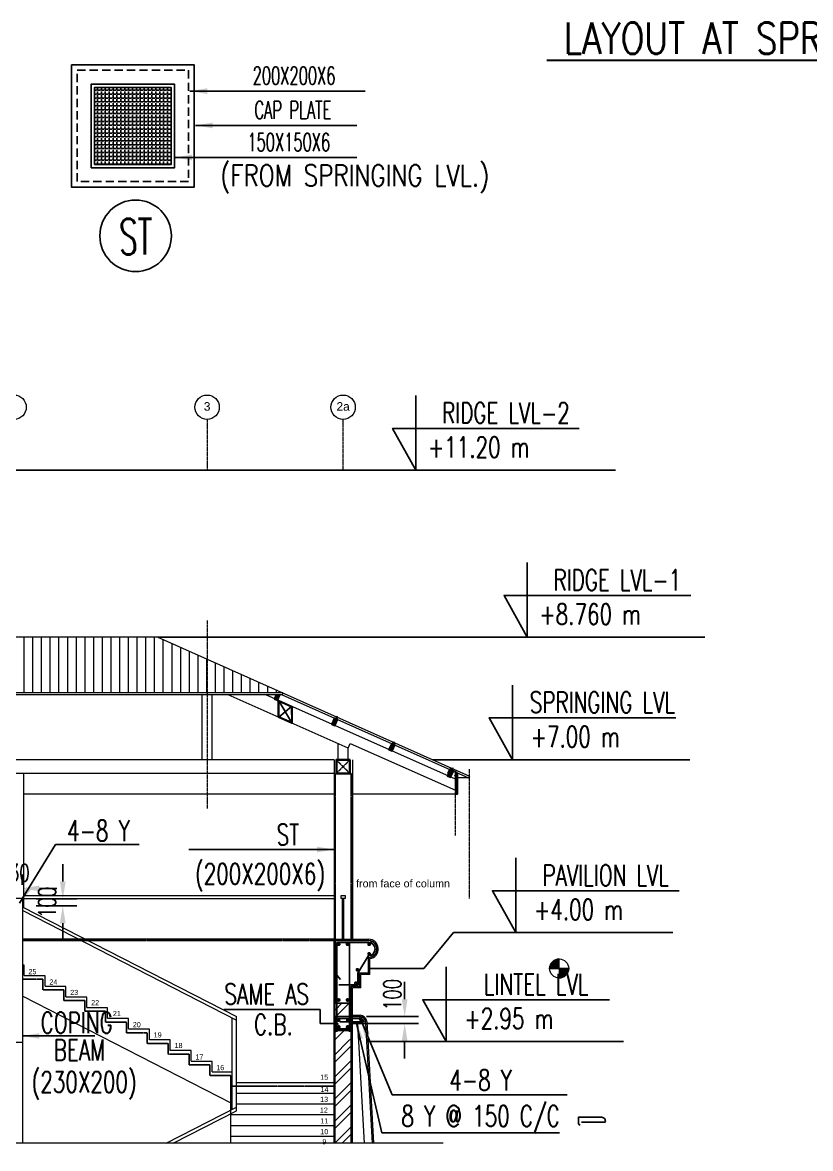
# Model space of a CAD drawing. Header units: millimetres. Extents: x 2659630 to 6742168, y -2425387 to -732288.
# Drawn here: x 3475887 to 3487215, y -1223273 to -1207093 of the extents above; entities that cross this region are included whole.
import ezdxf
from ezdxf.enums import TextEntityAlignment as Align

# ---------------------------------------------------------------- set-up
doc = ezdxf.new("R2010")
doc.units = ezdxf.units.MM
doc.header["$PDMODE"] = 35
doc.header["$PDSIZE"] = -25
doc.linetypes.add('Grid Line', pattern=[22.224999999999994, 12.7, -3.174999999999999, 3.174999999999999, -3.174999999999999])
doc.linetypes.add('Hidden', pattern=[7.143750000000001, 4.7625, -2.38125])
for name, color, linetype in [('A-COLUMN', 12, 'Continuous'), ('A-LINE-1 HIDDEN', 1, 'Continuous'), ('A-TEXT-0', 7, 'Continuous'), ('S-BEAM NO', 3, 'Continuous'), ('S-COLUMN CIRCLE', 9, 'Continuous'), ('S-COLUMN NO', 2, 'Continuous'), ('S-CONCRET LINE', 4, 'Continuous'), ('S-DIM-1', 5, 'Continuous'), ('S-LEVEL SECTION', 3, 'Continuous'), ('S-REINFORCEMENT', 6, 'Continuous'), ('S-STIFFNER PLATE', 3, 'Continuous'), ('S-STIRUPS', 3, 'Continuous'), ('S-TITIL', 6, 'Continuous'), ('TEXT SHEDULE BEAM', 4, 'Continuous')]:
    doc.layers.add(name, color=color, linetype=linetype)
for name, color, linetype, lineweight in [('A-DETL-THIN', 151, 'Continuous', 18), ('A-FLOR-HRAL', 11, 'Continuous', 18), ('A-FLOR-LEVL', 51, 'Continuous', 9), ('A-GRID-MODE', 80, 'Continuous', 0), ('A-hatch', 253, 'Continuous', 0), ('A-PLASTER', 50, 'Continuous', 0), ('A-RAILING', 11, 'Continuous', 18), ('A-ROOF', 6, 'Continuous', 0), ('A-ROOF-PATT', 132, 'Continuous', 0), ('A-STAIRS', 31, 'Continuous', 18), ('A-TEXT', 211, 'Continuous', 9), ('A-WALL', 113, 'Continuous', 9), ('A-WALL-PATT', 111, 'Continuous', 0), ('elevation 02', 2, 'Continuous', 9), ('S-GRID', 1, 'Continuous', 9), ('section-steel', 27, 'Continuous', 30), ('TEXT', 150, 'Continuous', 25)]:
    doc.layers.add(name, color=color, linetype=linetype, lineweight=lineweight)
doc.styles.add('Arial', font='arial.ttf', dxfattribs={"height": 123})
doc.styles.add('Arial_1', font='arial.ttf', dxfattribs={"height": 98.35329341317356})
doc.styles.add('Arial_4', font='arial.ttf', dxfattribs={"height": 73.76497005988024})
doc.styles.add('ROMANS', font='r.shx', dxfattribs={"width": 0.7})
doc.dimstyles.new('dim100', dxfattribs={"dimtxt": 250, "dimasz": 250, "dimexe": 200, "dimexo": 200, "dimgap": 100, "dimtad": 1, "dimdec": 0, "dimrnd": 1, "dimzin": 0, "dimdsep": 46, "dimtxsty": 'ROMANS', "dimcen": 0, "dimclrd": 5, "dimclre": 5, "dimclrt": 4, "dimadec": 0, "dimazin": 0, "dimtfac": 1, "dimtdec": 0, "dimtix": 1, "dimtofl": 0, "dimtmove": 2, "dimatfit": 3, "dimfxl": 1, "dimtolj": 1, "dimtzin": 0, "dimlwd": -1, "dimlwe": -1, "dimarcsym": 0})
pattern_1 = [(225, (3645861.643365862, -1059728.225343616), (159.0990257669731, -159.0990257669733), []), (225, (3645755.577348862, -1059728.225343616), (159.0990257669731, -159.0990257669733), [])]

# ---------------------------------------------------------------- blocks, each defined once
blk = doc.blocks.new('*D2215')
at = {"layer": 'Defpoints', "color": 0, "ltscale": 1200}
for p in [(3480631.201855901, -1221378.556751102), (3480631.201855901, -1221478.556209869), (3481380.729769262, -1221478.556209869)]:
    blk.add_point(p, dxfattribs=at)
at = {"layer": 'S-COLUMN NO', "color": 5, "ltscale": 1200}
for p, q in [((3481380.729769262, -1221128.556751102), (3481380.729769262, -1220878.556751102)), ((3480831.201855901, -1221378.556751102), (3481580.729769262, -1221378.556751102)), ((3480831.201855901, -1221478.556209869), (3481580.729769262, -1221478.556209869)), ((3481380.729769262, -1221728.556209869), (3481380.729769262, -1221978.556209869))]:
    blk.add_line(p, q, dxfattribs=at)
for points in [[(3481339.063102596, -1221128.556751102), (3481422.396435929, -1221128.556751102), (3481380.729769262, -1221378.556751102)], [(3481422.396435929, -1221728.556209869), (3481339.063102596, -1221728.556209869), (3481380.729769262, -1221478.556209869)]]:
    blk.add_solid(points, dxfattribs=at)
at = {"layer": 'S-COLUMN NO', "color": 4, "ltscale": 1200, "insert": (3481203.861723444, -1221060.601229363), "char_height": 250, "attachment_point": 5, "rotation": 90, "style": 'ROMANS'}
blk.add_mtext('\\A1;100', dxfattribs=at)
blk = doc.blocks.new('Grid - M_Grid Head - Circle-24584-GROUND FLOOR PLAN-01')
at = {"layer": 'A-GRID-MODE'}
blk.add_circle((0, 0), 3.500000000000003, dxfattribs=at)
blk = doc.blocks.new('Level - M_Level Head - Circle_100-1971033-BUILDING SECTION BB_')
at = {"layer": 'A-FLOR-LEVL', "lineweight": 9}
h = blk.add_hatch(color=256, dxfattribs=at)
edge = h.paths.add_edge_path(flags=0)
edge.add_line((79558.08501780154, 3137.499999977148), (79558.08501780154, 2999.999999977148))
edge.add_line((79558.08501780154, 2999.999999977148), (79420.58501780154, 2999.999999977148))
edge.add_arc((79558.08501780154, 2999.999999977148), 137.5, 90.0000000000004, 180.0000000000002, ccw=False)
h = blk.add_hatch(color=256, dxfattribs=at)
edge = h.paths.add_edge_path(flags=0)
edge.add_arc((79558.08501780154, 2999.999999977148), 137.4999999999854, 269.99999999999966, 360, ccw=False)
edge.add_line((79558.08501780154, 2862.499999977148), (79558.08501780154, 2999.999999977148))
edge.add_line((79558.08501780154, 2999.999999977148), (79695.58501780152, 2999.999999977148))
for p, q in [((79558.08501780154, 2999.999999977148), (79558.08501780154, 3137.499999977148)), ((79420.58501780154, 2999.999999977148), (79558.08501780154, 2999.999999977148)), ((79695.58501780152, 2999.999999977148), (79558.08501780154, 2999.999999977148)), ((79558.08501780154, 2999.999999977148), (79558.08501780154, 2862.499999977148))]:
    blk.add_line(p, q, dxfattribs=at)
blk.add_circle((79558.08501780154, 2999.999999977148), 137.4999999999854, dxfattribs=at)
for radius, start, end in [(137.5, 90, 179.9999999999998), (137.4999999999854, 269.9999999999993, 359.9999999999994)]:
    blk.add_arc((79558.08501780154, 2999.999999977148), radius, start, end, dxfattribs=at)
blk = doc.blocks.new('*D2216')
at = {"layer": 'Defpoints', "color": 0, "ltscale": 1200}
for p in [(3475881.201855901, -1219686.477683583), (3475881.201855901, -1219786.477683583), (3476466.018558954, -1219786.477683583)]:
    blk.add_point(p, dxfattribs=at)
at = {"layer": 'S-COLUMN NO', "color": 5, "ltscale": 1200}
for p, q in [((3476466.018558954, -1219436.477683583), (3476466.018558954, -1219186.477683583)), ((3476081.201855901, -1219686.477683583), (3476666.018558954, -1219686.477683583)), ((3476081.201855901, -1219786.477683583), (3476666.018558954, -1219786.477683583)), ((3476466.018558954, -1220036.477683583), (3476466.018558954, -1220286.477683583))]:
    blk.add_line(p, q, dxfattribs=at)
for points in [[(3476424.351892288, -1219436.477683583), (3476507.685225621, -1219436.477683583), (3476466.018558954, -1219686.477683583)], [(3476507.685225621, -1220036.477683583), (3476424.351892288, -1220036.477683583), (3476466.018558954, -1219786.477683583)]]:
    blk.add_solid(points, dxfattribs=at)
at = {"layer": 'S-COLUMN NO', "color": 4, "ltscale": 1200, "insert": (3476241.018558954, -1219736.477683583), "char_height": 250, "attachment_point": 5, "rotation": 90, "style": 'ROMANS'}
blk.add_mtext('\\A1;100', dxfattribs=at)
blk = doc.blocks.new('*D2217')
at = {"layer": 'Defpoints', "color": 0, "ltscale": 1200}
for p in [(3475881.201855901, -1219535.782833126), (3475651.201855901, -1219686.477683583), (3475881.201855901, -1219686.477683583)]:
    blk.add_point(p, dxfattribs=at)
at = {"layer": 'S-COLUMN NO', "color": 5, "ltscale": 1200}
for p, q in [((3475651.201855901, -1219486.477683583), (3475651.201855901, -1219335.782833126)), ((3475881.201855901, -1219486.477683583), (3475881.201855901, -1219335.782833126)), ((3475401.201855901, -1219535.782833126), (3475151.201855901, -1219535.782833126)), ((3476131.201855901, -1219535.782833126), (3476381.201855901, -1219535.782833126))]:
    blk.add_line(p, q, dxfattribs=at)
for points in [[(3475401.201855901, -1219577.449499792), (3475401.201855901, -1219494.116166459), (3475651.201855901, -1219535.782833126)], [(3476131.201855901, -1219494.116166459), (3476131.201855901, -1219577.449499792), (3475881.201855901, -1219535.782833126)]]:
    blk.add_solid(points, dxfattribs=at)
at = {"layer": 'S-COLUMN NO', "color": 4, "ltscale": 1200, "insert": (3475766.201855901, -1219310.782833126), "char_height": 250, "attachment_point": 5, "style": 'ROMANS'}
blk.add_mtext('\\A1;230', dxfattribs=at)

msp = doc.modelspace()

# ---------------------------------------------------------------- hatches: boundary and pattern name
at = {"layer": 'A-hatch', "lineweight": -3}
h = msp.add_hatch(color=256, dxfattribs=at)
h.dxf.hatch_style = 1
h.paths.add_polyline_path([(3479588.213384685, -1216753.102663993), (3479535.654130695, -1216753.102663993), (3479510.518933548, -1216809.557241102), (3479554.383063289, -1216829.086809919)])
h.paths.add_polyline_path([(3479583.83483957, -1216753.102663993), (3479540.032675809, -1216753.102663993), (3479515.800061951, -1216807.530005844), (3479552.355828031, -1216823.805681517)])
h = msp.add_hatch(color=256, dxfattribs=at)
h.dxf.hatch_style = 1
h.paths.add_polyline_path([(3479566.539277572, -1216834.49910522), (3479760.280242477, -1216920.758140315), (3479760.280242477, -1217161.578121586), (3479566.539277572, -1217075.319086491)])
h.paths.add_polyline_path([(3479570.677673736, -1217072.78307406), (3479756.590321493, -1217155.556717804), (3479756.141846313, -1216923.294152746), (3479570.229198555, -1216840.520509002)], flags=16)
h = msp.add_hatch(color=256, dxfattribs=at)
h.dxf.hatch_style = 1
h.paths.add_polyline_path([(3480371.756563164, -1217087.919855935), (3480415.620692904, -1217107.449424752), (3480376.573975169, -1217195.149788685), (3480332.709845427, -1217175.620219868)])
h.paths.add_polyline_path([(3480337.990973831, -1217173.59298461), (3480374.546739911, -1217189.868660283), (3480410.339564501, -1217109.47666001), (3480373.783798422, -1217093.200984338)], flags=16)
h = msp.add_hatch(color=256, dxfattribs=at)
h.dxf.hatch_style = 1
h.paths.add_polyline_path([(3481193.947475047, -1217453.982834692), (3481237.811604788, -1217473.512403508), (3481198.764887052, -1217561.212767442), (3481154.900757311, -1217541.683198625)])
h.paths.add_polyline_path([(3481160.181885714, -1217539.655963367), (3481196.737651794, -1217555.931639039), (3481232.530476385, -1217475.539638767), (3481195.974710305, -1217459.263963095)], flags=16)
h = msp.add_hatch(color=256, dxfattribs=at)
h.dxf.hatch_style = 1
h.paths.add_polyline_path([(3480590.200692769, -1217692.396904604), (3480402.200685613, -1217692.396872865), (3480402.201546836, -1217880.396216104), (3480590.201553992, -1217880.396247843)], flags=16)
h.paths.add_polyline_path([(3480596.200692769, -1217686.396904604), (3480396.200685613, -1217686.396872865), (3480396.201546836, -1217886.396216104), (3480596.201553992, -1217886.396247843)])
h = msp.add_hatch(color=256, dxfattribs=at)
h.dxf.hatch_style = 1
h.paths.add_polyline_path([(3482036.961891687, -1217829.317035121), (3482080.826021427, -1217848.846603938), (3482041.779303692, -1217936.546967872), (3481997.915173951, -1217917.017399054)])
h.paths.add_polyline_path([(3482003.196302354, -1217914.990163796), (3482039.752068434, -1217931.265839468), (3482075.544893024, -1217850.873839196), (3482038.989126945, -1217834.598163524)], flags=16)
at = {"layer": 'A-ROOF-PATT', "lineweight": 18}
h = msp.add_hatch(dxfattribs=at)
h.set_pattern_fill('ANSI31', color=256, scale=1000, angle=45, style=0)
h.set_pattern_definition([(90, (3284661.434074261, -1242968.687797422), (-125, 0), [])])
h.paths.add_polyline_path([(3477831.202184078, -1215926.14235398), (3473032.362475968, -1215926.14235398), (3474832.372491377, -1216727.558446683), (3479631.212199487, -1216727.558446683)])
at = {"layer": 'A-WALL', "lineweight": -3}
h = msp.add_hatch(dxfattribs=at)
h.set_pattern_fill('ANSI31', color=252, scale=99.99999999999999, angle=338.7456179637873)
h.set_pattern_definition([(23.7456179637873, (2355326.63847038, 457276.077883615), (-5.033458559755212, 11.44177848619815), [])])
h.paths.add_polyline_path([(3482139.538990764, -1217876.922539348), (3482115.851638939, -1217876.922539348), (3482115.851638939, -1218179.489969573), (3482140.850944783, -1218179.489969573), (3482140.478017665, -1218091.265859875), (3482136.649560262, -1218090.808086549), (3482136.649560262, -1218079.782102947), (3482140.427339043, -1218079.291094971), (3482139.945882587, -1217965.528573517), (3482136.649560262, -1217965.10014172), (3482136.649560262, -1217954.074158118), (3482139.895763437, -1217953.686005641)])
at = {"layer": 'A-WALL-PATT'}
h = msp.add_hatch(dxfattribs=at)
h.set_pattern_fill('ANSI32', color=256, scale=600, angle=180, style=0)
h.set_pattern_definition(pattern_1)
h.paths.add_polyline_path([(3480381.201855901, -1221378.556751102), (3480381.201855901, -1221186.477683583), (3480611.201855901, -1221186.477683583), (3480611.201855901, -1221378.556751102), (3480611.200314126, -1221378.556110787), (3480611.200064989, -1221378.556751102)])
h = msp.add_hatch(dxfattribs=at)
h.set_pattern_fill('ANSI32', color=256, scale=600, angle=180, style=0)
h.set_pattern_definition(pattern_1)
h.paths.add_polyline_path([(3480381.201855901, -1221736.371461821), (3480381.201855901, -1221578.556721655), (3480611.201855901, -1221578.556721655), (3480611.201855901, -1221736.371565895)])
h = msp.add_hatch(dxfattribs=at)
h.set_pattern_fill('ANSI32', color=256, scale=600, angle=180, style=0)
h.set_pattern_definition(pattern_1)
h.paths.add_polyline_path([(3480611.201855901, -1223196.933192866), (3480611.201855901, -1221736.371565895), (3480381.201855901, -1221736.371461821), (3480381.201855901, -1223196.933192866)])
at = {"layer": 'S-STIRUPS', "ltscale": 1200}
h = msp.add_hatch(dxfattribs=at)
h.set_pattern_fill('ANGLE', color=256, scale=8, style=0)
h.set_pattern_definition([(0, (-24337974.70000935, 8418268.453584496), (0, 55.88), [40.64, -15.24]), (90, (-24337974.70000935, 8418268.453584496), (-55.88, 0), [40.64, -15.24])])
h.paths.add_polyline_path([(3476921.737926698, -1209131.331457584), (3478025.737926698, -1209131.331457584), (3478025.737926698, -1208027.331457584), (3476921.737926698, -1208027.331457584)])

# ---------------------------------------------------------------- linework, layer by layer
at = {"layer": 'A-COLUMN', "color": 1}
for p, q in [((3479570.229198555, -1216840.520509002), (3479756.590321493, -1217155.556717804)), ((3479570.677673736, -1217072.78307406), (3479756.141846313, -1216923.294152746))]:
    msp.add_line(p, q, dxfattribs=at)
for points in [[(3479577.21564529, -1216753.102663993), (3479515.800061951, -1216807.530005844)], [(3479551.797810422, -1216753.102663993), (3479552.355828031, -1216823.805681517)], [(3480410.339564501, -1217109.47666001), (3480337.990973831, -1217173.59298461)], [(3480373.783798422, -1217093.200984338), (3480374.546739911, -1217189.868660283)], [(3481232.530476385, -1217475.539638767), (3481160.181885714, -1217539.655963367)], [(3481195.974710305, -1217459.263963095), (3481196.737651794, -1217555.931639039)], [(3482038.989126945, -1217834.598163524), (3482039.752068434, -1217931.265839468)], [(3482075.544893024, -1217850.873839196), (3482003.196302354, -1217914.990163796)]]:
    msp.add_lwpolyline(points, dxfattribs=at)
at = {"layer": 'A-DETL-THIN'}
msp.add_line((3475893.201855902, -1223196.933192866), (3475893.201855901, -1221748.36973798), dxfattribs=at)
at = {"layer": 'A-FLOR-HRAL'}
for p, q in [((3475901.201732485, -1219636.47766386), (3480369.201857027, -1219636.47766386)), ((3475901.201735086, -1219681.47766386), (3480369.201856947, -1219681.47766386)), ((3480488.201855901, -1220286.48176783), (3480488.201855901, -1219681.477663859)), ((3480504.201855901, -1220286.48176783), (3480504.201855901, -1219681.477663859))]:
    msp.add_line(p, q, dxfattribs=at)
msp.add_lwpolyline([(3480466.201855901, -1219636.477663859), (3480526.201855901, -1219636.477663859), (3480526.201855901, -1219681.477663859), (3480466.201855901, -1219681.477663859)], close=True, dxfattribs=at)
at = {"layer": 'A-LINE-1 HIDDEN', "linetype": 'Hidden', "ltscale": 0.5}
for p, q in [((3480402.200685613, -1217692.396872865), (3480590.201553992, -1217880.396247843)), ((3480402.201546836, -1217880.396216104), (3480590.200692769, -1217692.396904604))]:
    msp.add_line(p, q, dxfattribs=at)
at = {"layer": 'A-LINE-1 HIDDEN', "linetype": 'Hidden'}
for p, q in [((3480381.201717149, -1217886.396216104), (3480381.201855901, -1220286.479518246)), ((3480611.20171715, -1217886.396216104), (3480381.201717149, -1217886.396216104)), ((3480611.201717149, -1217886.396216104), (3480611.201855901, -1220286.481288994)), ((3475893.201855901, -1220286.480379675), (3480381.201734893, -1220286.48012022)), ((3478881.201855901, -1222378.751137479), (3480369.201855901, -1222378.751137479))]:
    msp.add_line(p, q, dxfattribs=at)
for points in [[(3476181.201855901, -1220994.16836287), (3476181.201855901, -1220840.325832358), (3475881.201855901, -1220840.325832358)], [(3476481.201855901, -1221148.010893382), (3476481.201855901, -1220994.16836287), (3476181.201855901, -1220994.16836287)], [(3476781.201855901, -1221301.853423894), (3476781.201855901, -1221148.010893382), (3476481.201855901, -1221148.010893382)], [(3477081.201855901, -1221455.695954406), (3477081.201855901, -1221301.853423894), (3476781.201855901, -1221301.853423894)], [(3477381.201855901, -1221609.538484918), (3477381.201855901, -1221455.695954406), (3477081.201855901, -1221455.695954406)], [(3477681.201855901, -1221763.38101543), (3477681.201855901, -1221609.538484918), (3477381.201855901, -1221609.538484918)], [(3477981.201855901, -1221917.223545942), (3477981.201855901, -1221763.38101543), (3477681.201855901, -1221763.38101543)], [(3478281.201855901, -1222071.066076454), (3478281.201855901, -1221917.223545942), (3477981.201855901, -1221917.223545942)], [(3478581.201855901, -1222224.908606966), (3478581.201855901, -1222071.066076454), (3478281.201855901, -1222071.066076454)], [(3478881.201855901, -1222378.751137479), (3478881.201855901, -1222224.908606966), (3478581.201855901, -1222224.908606966)]]:
    msp.add_lwpolyline(points, dxfattribs=at)
at = {"layer": 'A-PLASTER'}
for p, q in [((3475639.201855901, -1219674.477683583), (3475893.201855901, -1219674.477683583)), ((3475893.201855901, -1221748.36973798), (3475893.201855901, -1219674.477683583)), ((3480369.201855901, -1223196.933192866), (3480369.201855901, -1220266.470322754)), ((3480369.201855915, -1220266.470322754), (3480488.201855901, -1220266.470274119)), ((3480504.201855901, -1220266.470267581), (3480864.480849118, -1220266.470231083)), ((3480881.204293511, -1220771.440306667), (3480881.203833187, -1220545.013332002)), ((3480881.204293511, -1220771.440306667), (3480751.202057309, -1220771.440710917)), ((3480751.202792402, -1220966.414946119), (3480751.202057309, -1220771.440710917)), ((3480751.202792402, -1220966.414946119), (3480631.201855901, -1220966.415317754)), ((3480631.201855901, -1223196.933192866), (3480631.201855901, -1220966.415317754)), ((3475893.201855901, -1221084.729477204), (3478881.201855901, -1222617.001081104)), ((3480631.201954974, -1221358.584054904), (3480740.462745973, -1221358.584596146)), ((3480835.316983013, -1221448.332507137), (3480932.13670518, -1223196.933192866)), ((3475893.201855901, -1221748.36973798), (3475639.201855901, -1221748.369770499))]:
    msp.add_line(p, q, dxfattribs=at)
for centre, radius, start, end in [((3480861.20369224, -1220406.440534951), 140.0086630247917, 278.2127572789006, 90), ((3480740.462275375, -1221453.584596144), 95, 3.169221442059404, 89.99971617362348)]:
    msp.add_arc(centre, radius, start, end, dxfattribs=at)
at = {"layer": 'A-RAILING'}
for p, q in [((3475893.201855901, -1219804.174015271), (3478961.201855901, -1221377.470293974)), ((3475893.201855901, -1219854.745937267), (3478961.201855901, -1221428.042215971)), ((3478961.201855901, -1222730.583163511), (3478961.201855901, -1221377.470293974)), ((3478901.201855901, -1222710.779685906), (3478901.2018559, -1221397.273709868)), ((3477953.177299127, -1223196.933192866), (3478961.201855901, -1222680.011273622)), ((3478051.79510772, -1223196.933192866), (3478961.201855901, -1222730.583163511))]:
    msp.add_line(p, q, dxfattribs=at)
at = {"layer": 'A-ROOF', "linetype": 'Continuous'}
for p, q in [((3477831.202184078, -1215926.14235398), (3473032.362475968, -1215926.14235398)), ((3477831.202184078, -1215926.14235398), (3482311.202557977, -1217920.767030633)), ((3479631.212199487, -1216727.558446683), (3474832.372491376, -1216727.558446683)), ((3479619.839181197, -1216753.102663993), (3474889.745742815, -1216753.102663993)), ((3479631.212199487, -1216727.558446683), (3479619.823573481, -1216753.137719497)), ((3479619.823573481, -1216753.137719497), (3482299.81393197, -1217946.346303447)), ((3482299.81393197, -1217946.346303447), (3482140.051497954, -1217946.346303447)), ((3482311.202557977, -1217920.767030633), (3482299.81393197, -1217946.346303447)), ((3480369.201859599, -1218179.489829627), (3475901.202304611, -1218179.489829627)), ((3482140.851392146, -1218179.489829627), (3480631.201734094, -1218179.489829627))]:
    msp.add_line(p, q, dxfattribs=at)
at = {"layer": 'A-STAIRS'}
for p, q in [((3478961.201855901, -1222324.908606966), (3480369.201855901, -1222324.908606966)), ((3478881.201855901, -1223196.933192866), (3478881.201855901, -1222378.751137479)), ((3478881.201855901, -1222478.751480523), (3478901.201855901, -1222478.751480523)), ((3478961.201855901, -1222478.751480523), (3480369.201855901, -1222478.751480523)), ((3478881.201855901, -1222632.594354079), (3478901.201855901, -1222632.594354079)), ((3478961.201855901, -1222632.594354079), (3480369.201855901, -1222632.594354079)), ((3478881.201855901, -1222786.437227636), (3480369.201855901, -1222786.437227636)), ((3478881.201855901, -1222940.280101192), (3480369.201855901, -1222940.280101192)), ((3478881.201855901, -1223094.122974748), (3480369.201855901, -1223094.122974748))]:
    msp.add_line(p, q, dxfattribs=at)
for points in [[(3475911.201855901, -1220786.483301846), (3475911.201855901, -1220636.483301846), (3475893.201855901, -1220636.483301846)], [(3476211.201855901, -1220940.325832358), (3476211.201855901, -1220790.325832358), (3475911.201855901, -1220790.325832358)], [(3476511.201855901, -1221094.16836287), (3476511.201855901, -1220944.16836287), (3476211.201855901, -1220944.16836287)], [(3476811.201855901, -1221248.010893382), (3476811.201855901, -1221098.010893382), (3476511.201855901, -1221098.010893382)], [(3477111.201855901, -1221401.853423894), (3477111.201855901, -1221251.853423894), (3476811.201855901, -1221251.853423894)], [(3477411.201855901, -1221555.695954406), (3477411.201855901, -1221405.695954406), (3477111.201855901, -1221405.695954406)], [(3477711.201855901, -1221709.538484918), (3477711.201855901, -1221559.538484918), (3477411.201855901, -1221559.538484918)], [(3478011.201855901, -1221863.38101543), (3478011.201855901, -1221713.38101543), (3477711.201855901, -1221713.38101543)], [(3478311.201855901, -1222017.223545942), (3478311.201855901, -1221867.223545942), (3478011.201855901, -1221867.223545942)], [(3478611.201855901, -1222171.066076454), (3478611.201855901, -1222021.066076454), (3478311.201855901, -1222021.066076454)], [(3478901.201855901, -1222174.908606966), (3478611.201855901, -1222174.908606966)], [(3481932.860441136, -1223196.933192866), (3469738.553222544, -1223196.933192866), (3469684.163746841, -1223272.834601835), (3469675.758131322, -1223114.307291482), (3469616.55001494, -1223196.933192866), (3467962.53346502, -1223196.933192866), (3467908.143989317, -1223272.834601835), (3467899.738373799, -1223114.307291482), (3467840.530257417, -1223196.933192866), (3466186.513707497, -1223196.933192866), (3466132.124231793, -1223272.834601835), (3466123.742182015, -1223114.751734068), (3466064.510499893, -1223196.933192866), (3448437.461826887, -1223196.933192866)]]:
    msp.add_lwpolyline(points, dxfattribs=at)
at = {"layer": 'A-WALL'}
for p, q in [((3480369.201658542, -1217686.392841043), (3451631.20322788, -1217686.397162173)), ((3480369.201860469, -1217686.392786301), (3480369.201855915, -1220266.470322754)), ((3480631.201705588, -1217686.39230144), (3480631.201854744, -1220266.470254715)), ((3480369.201860116, -1217886.388031495), (3467934.659815168, -1217886.389900772)), ((3475901.202287667, -1217886.388703166), (3475901.202398773, -1219808.276761141)), ((3480369.201855915, -1220266.465921963), (3475893.201855901, -1220266.468976007)), ((3480381.201855901, -1223196.933192866), (3480381.201855901, -1221186.477683583)), ((3480611.201855901, -1223196.933192866), (3480611.201855901, -1221186.477683583)), ((3480701.785241073, -1221478.584404552), (3480796.929920832, -1223196.933192866)), ((3480816.959880518, -1221478.557130052), (3480912.106070462, -1223196.933192866))]:
    msp.add_line(p, q, dxfattribs=at)
at = {"layer": 'A-WALL', "color": 252, "lineweight": -3}
for p, q in [((3482139.945882587, -1217921.39062908), (3482139.898434077, -1217909.547741872, 0.001305576200409289)), ((3482140.478017665, -1218047.127915438), (3482140.427339043, -1218035.153150534, 0.001305576200409289))]:
    msp.add_line(p, q, dxfattribs=at)
at = {"layer": 'A-WALL', "lineweight": -3}
msp.add_lwpolyline([(3482006.669882808, -1217882.870411876), (3482002.10215552, -1217880.836728661), (3482029.046145451, -1217820.319536439), (3482116.37477979, -1217859.200749496), (3482116.37477979, -1218088.85947875), (3482111.201784585, -1218088.85947875), (3482111.201784585, -1217862.370765034), (3482031.580189524, -1217826.920946943), (3482006.669882809, -1217882.870411877)], close=True, dxfattribs=at)
at = {"layer": 'A-WALL', "color": 5, "lineweight": -3}
for points in [[(3482139.895763437, -1217953.686005641), (3482139.538990764, -1217876.869955402), (3482115.851638939, -1217876.975123294), (3482115.851638939, -1218179.489969573), (3482140.851392541, -1218179.489969573), (3482140.478017666, -1218047.127915438)], [(3482140.427339043, -1218035.153150534), (3482139.945882587, -1217921.39062908)]]:
    msp.add_lwpolyline(points, dxfattribs=at)
at = {"layer": 'A-WALL', "color": 5, "lineweight": -3, "elevation": 0.001305576200409289}
for points in [[(3482139.898434077, -1217909.547741872), (3482136.649560262, -1217909.936213681), (3482136.649560262, -1217920.962197283), (3482139.898434077, -1217921.384462071)], [(3482140.478017666, -1218047.127915438), (3482136.649560262, -1218046.670142112), (3482136.649560262, -1218035.64415851), (3482140.427339043, -1218035.153150534)]]:
    msp.add_lwpolyline(points, dxfattribs=at)
at = {"layer": 'elevation 02', "color": 2}
for p, q in [((3478471.201855902, -1217686.395527716), (3478471.201855902, -1216753.102663993)), ((3478611.201855902, -1217686.395548767), (3478611.201855902, -1216753.102663993)), ((3480566.201076271, -1217520.397194879), (3478842.829343485, -1216753.102663993)), ((3482111.201779346, -1217967.455845439), (3479383.719877311, -1216753.102663993)), ((3480426.201076271, -1217686.39230144), (3480426.201076271, -1217458.065178936)), ((3480566.201076271, -1217520.397194879), (3480596.706324501, -1217451.881285556)), ((3480596.706324501, -1217451.881285556), (3482111.201784585, -1218126.178108155)), ((3480566.201076271, -1217686.39230144), (3480566.201076271, -1217520.397194879)), ((3482111.201784585, -1218126.178108155), (3482111.201779346, -1217967.455845439))]:
    msp.add_line(p, q, dxfattribs=at)
at = {"layer": 'S-COLUMN CIRCLE'}
msp.add_circle((3477513.01089118, -1210158.194076105), 514.2857142857143, dxfattribs=at)
at = {"layer": 'S-COLUMN NO', "ltscale": 1200}
msp.add_circle((3480745.576065872, -1221410.518158576), 16.36398539552465, dxfattribs=at)
at = {"layer": 'S-CONCRET LINE'}
msp.add_lwpolyline([(3480861.203795446, -1220526.449197976), (3480861.204252851, -1220751.440368858), (3480731.201981905, -1220751.440773109), (3480731.202716998, -1220946.415008058), (3480611.201855901, -1220946.415379693), (3480611.201855901, -1221186.477683583), (3480381.201855901, -1221186.477683583), (3480381.201855901, -1220286.48176783), (3480864.663951167, -1220286.48176783, -0.9856770825214087), (3480861.20369224, -1220526.449197976)], format="xyb", dxfattribs=at)
msp.add_lwpolyline([(3480381.200064989, -1221378.556751102), (3480611.200064989, -1221378.556751102), (3480611.200064989, -1221578.556721655), (3480381.200064989, -1221578.556721655)], close=True, dxfattribs=at)
msp.add_lwpolyline([(3480611.200314126, -1221378.556110787), (3480611.200314126, -1221478.556110789), (3480816.959880518, -1221478.557130052), (3480815.346029103, -1221449.410365043, 0.3981024702735257), (3480740.461105125, -1221378.556751102), (3480611.200314126, -1221378.556751102)], format="xyb", close=True, dxfattribs=at)
at = {"layer": 'S-DIM-1'}
for p, q in [((3480168.243069696, -1221275.480492128), (3478782.387079054, -1221275.480492128)), ((3480168.243069696, -1221478.556736378), (3480168.243069696, -1221275.480492128)), ((3480381.201855901, -1221478.556736378), (3480168.243069696, -1221478.556736378))]:
    msp.add_line(p, q, dxfattribs=at)
at = {"layer": 'S-GRID', "linetype": 'Grid Line'}
for p, q in [((3478541.201855902, -1212795.897696167), (3478541.201855902, -1213525.908889237)), ((3480496.201855902, -1213525.908649182), (3480496.201855902, -1212795.897696167)), ((3478541.201855902, -1215685.651708082), (3478541.201855902, -1218387.073256437)), ((3479561.93375769, -1216753.102663993), (3479532.450998432, -1216819.322025481)), ((3480409.667307912, -1217061.79593774), (3480354.641910311, -1217185.385004247)), ((3481231.858219782, -1217427.858916528), (3481176.832822181, -1217551.447983035)), ((3482074.872636423, -1217803.193116956), (3482019.847238821, -1217926.782183463)), ((3482311.20249975, -1219679.469016936), (3482311.202558888, -1217819.700729885)), ((3482111.20249975, -1218777.527554074), (3482111.202558888, -1217982.469017633))]:
    msp.add_line(p, q, dxfattribs=at)
at = {"layer": 'S-LEVEL SECTION'}
for p, q in [((3484411.661959528, -1213525.910212492), (3467764.659816499, -1213525.910212491)), ((3485695.50937367, -1215926.142381422), (3477831.202184078, -1215926.14235398)), ((3485480.532332443, -1217686.392831889), (3481784.789140308, -1217686.392831889)), ((3481655.741205574, -1220686.392667851), (3482083.301707945, -1220170.783874945)), ((3482083.301707945, -1220170.783874945), (3485235.654564413, -1220170.783874945)), ((3480881.204120609, -1220686.392667851), (3481655.741205574, -1220686.392667851)), ((3484526.978160177, -1221736.371674524), (3480831.234968042, -1221736.371674524))]:
    msp.add_line(p, q, dxfattribs=at)
for points in [[(3481541.533394998, -1212453.395885814), (3481541.533394998, -1213526.142458141), (3481207.448333624, -1212925.854881098), (3483890.978394998, -1212925.854881098)], [(3481541.533394998, -1212453.395885814), (3481541.533394998, -1213526.142458141), (3481207.448333624, -1212925.854881098), (3483890.978394998, -1212925.854881098)], [(3481541.533394998, -1212453.395885814), (3481541.533394998, -1213526.142458141), (3481207.448333624, -1212925.854881098), (3483890.978394998, -1212925.854881098)], [(3483143.618272687, -1214853.628054745), (3483143.618272687, -1215926.374627071), (3482809.533211313, -1215326.087050028), (3485493.063272688, -1215326.087050028)], [(3483143.618272687, -1214853.628054745), (3483143.618272687, -1215926.374627071), (3482809.533211313, -1215326.087050028), (3485493.063272688, -1215326.087050028)], [(3483143.618272687, -1214853.628054745), (3483143.618272687, -1215926.374627071), (3482809.533211313, -1215326.087050028), (3485493.063272688, -1215326.087050028)], [(3482928.64123146, -1216613.878505211), (3482928.64123146, -1217686.625077537), (3482594.556170086, -1217086.337500494), (3485278.086231461, -1217086.337500494)], [(3482928.64123146, -1216613.878505211), (3482928.64123146, -1217686.625077537), (3482594.556170086, -1217086.337500494), (3485278.086231461, -1217086.337500494)], [(3482928.64123146, -1216613.878505211), (3482928.64123146, -1217686.625077537), (3482594.556170086, -1217086.337500494), (3485278.086231461, -1217086.337500494)], [(3482976.497337764, -1219098.037302618), (3482976.497337764, -1220170.783874945), (3482642.41227639, -1219570.496297902), (3485325.942337764, -1219570.496297902)], [(3482976.497337764, -1219098.037302618), (3482976.497337764, -1220170.783874945), (3482642.41227639, -1219570.496297902), (3485325.942337764, -1219570.496297902)], [(3482976.497337764, -1219098.037302618), (3482976.497337764, -1220170.783874945), (3482642.41227639, -1219570.496297902), (3485325.942337764, -1219570.496297902)], [(3481975.087059195, -1220663.857347846), (3481975.087059195, -1221736.603920173), (3481641.001997821, -1221136.316343129), (3484324.532059195, -1221136.316343129)], [(3481975.087059195, -1220663.857347846), (3481975.087059195, -1221736.603920173), (3481641.001997821, -1221136.316343129), (3484324.532059195, -1221136.316343129)], [(3481975.087059195, -1220663.857347846), (3481975.087059195, -1221736.603920173), (3481641.001997821, -1221136.316343129), (3484324.532059195, -1221136.316343129)]]:
    msp.add_lwpolyline(points, dxfattribs=at)
at = {"layer": 'S-REINFORCEMENT'}
for p, q in [((3480406.201855969, -1221596.397628187), (3480406.201855969, -1220311.48176783)), ((3480406.201855969, -1220311.48176783), (3480586.203518714, -1220311.48176783)), ((3480586.200153816, -1221596.397628187), (3480586.203518714, -1220311.48176783)), ((3480586.203518714, -1220311.48176783), (3480864.282328894, -1220311.48176783)), ((3480706.201981975, -1220751.440867364), (3480861.203639317, -1220501.449197976)), ((3480406.201855969, -1220781.442916309), (3480459.554987976, -1220843.799568303)), ((3480706.201981975, -1220751.440867364), (3480706.202622812, -1220921.415039414)), ((3480706.202622812, -1220921.415039414), (3480434.883684602, -1220921.415379694)), ((3480406.200064989, -1221478.556736378), (3480430.976816903, -1221492.261701526)), ((3480450.943493323, -1221453.55623463), (3480790.53733413, -1221453.556999163)), ((3480740.460733599, -1221403.556751102), (3480586.200064989, -1221403.556751102)), ((3480790.53733413, -1221453.556999163), (3480790.384263935, -1221450.792493729)), ((3484213.40625458, -1222824.152561725), (3484059.14558597, -1222824.152561725)), ((3483879.14558597, -1222923.202330608), (3483903.922337884, -1222936.907295756)), ((3483923.889014304, -1222895.050668092), (3484263.482855111, -1222895.051432625))]:
    msp.add_line(p, q, dxfattribs=at)
for points, const_width in [([(3480446.510199029, -1220338.529114961, -1), (3480418.970199029, -1220338.529114961, -1)], 26.46), ([(3480446.510199029, -1220338.529114961, -1), (3480418.970199029, -1220338.529114961, -1)], 26.46), ([(3480446.510199029, -1220338.529114961, -1), (3480418.970199029, -1220338.529114961, -1)], 26.46), ([(3480572.980116042, -1220338.529114961, -1), (3480545.440116043, -1220338.529114961, -1)], 26.46), ([(3480572.980116042, -1220338.529114961, -1), (3480545.440116043, -1220338.529114961, -1)], 26.46), ([(3480572.980116042, -1220338.529114961, -1), (3480545.440116043, -1220338.529114961, -1)], 26.46), ([(3480883.486219586, -1220338.529114961, -1), (3480855.946219587, -1220338.529114961, -1)], 26.46), ([(3480883.486219586, -1220338.529114961, -1), (3480855.946219587, -1220338.529114961, -1)], 26.46), ([(3480883.486219586, -1220338.529114961, -1), (3480855.946219587, -1220338.529114961, -1)], 26.46), ([(3480883.486219586, -1220476.20403023, -1), (3480855.946219587, -1220476.20403023, -1)], 26.46), ([(3480883.486219586, -1220476.20403023, -1), (3480855.946219587, -1220476.20403023, -1)], 26.46), ([(3480883.486219586, -1220476.20403023, -1), (3480855.946219587, -1220476.20403023, -1)], 26.46), ([(3480714.836433479, -1220704.425255956, -1), (3480687.29643348, -1220704.425255956, -1)], 26.46), ([(3480714.836433479, -1220704.425255956, -1), (3480687.29643348, -1220704.425255956, -1)], 26.46), ([(3480714.836433479, -1220704.425255956, -1), (3480687.29643348, -1220704.425255956, -1)], 26.46), ([(3480692.26009739, -1220897.717255926, -1), (3480664.720097391, -1220897.717255926, -1)], 26.46), ([(3480692.26009739, -1220897.717255926, -1), (3480664.720097391, -1220897.717255926, -1)], 26.46), ([(3480692.26009739, -1220897.717255926, -1), (3480664.720097391, -1220897.717255926, -1)], 26.46), ([(3480446.510199029, -1221139.206454664, -1), (3480418.970199029, -1221139.206454664, -1)], 26.46), ([(3480446.510199029, -1221139.206454664, -1), (3480418.970199029, -1221139.206454664, -1)], 26.46), ([(3480446.510199029, -1221139.206454664, -1), (3480418.970199029, -1221139.206454664, -1)], 26.46), ([(3480572.980116042, -1221139.206454664, -1), (3480545.440116043, -1221139.206454664, -1)], 26.46), ([(3480572.980116042, -1221139.206454664, -1), (3480545.440116043, -1221139.206454664, -1)], 26.46), ([(3480572.980116042, -1221139.206454664, -1), (3480545.440116043, -1221139.206454664, -1)], 26.46), ([(3480445.223945739, -1221427.999905908, -1), (3480417.68394574, -1221427.999905908, -1)], 26.46), ([(3480445.223945739, -1221427.999905908, -1), (3480417.68394574, -1221427.999905908, -1)], 26.46), ([(3480445.223945739, -1221427.999905908, -1), (3480417.68394574, -1221427.999905908, -1)], 26.46), ([(3480447.218255948, -1221526.996305405, -1), (3480419.678255949, -1221526.996305405, -1)], 26.46), ([(3480447.218255948, -1221526.996305405, -1), (3480419.678255949, -1221526.996305405, -1)], 26.46), ([(3480447.218255948, -1221526.996305405, -1), (3480419.678255949, -1221526.996305405, -1)], 26.46), ([(3480574.013637076, -1221526.090624111, -1), (3480546.473637077, -1221526.090624111, -1)], 26.46), ([(3480574.013637076, -1221526.090624111, -1), (3480546.473637077, -1221526.090624111, -1)], 26.46), ([(3480574.013637076, -1221526.090624111, -1), (3480546.473637077, -1221526.090624111, -1)], 26.46), ([(3480576.547733335, -1221427.999905908, -1), (3480549.007733336, -1221427.999905908, -1)], 26.46), ([(3480576.547733335, -1221427.999905908, -1), (3480549.007733336, -1221427.999905908, -1)], 26.46), ([(3480576.547733335, -1221427.999905908, -1), (3480549.007733336, -1221427.999905908, -1)], 26.46), ([(3480652.478457973, -1221410.518158576, -1), (3480645.593457974, -1221410.518158576, -1)], 6.615), ([(3480652.478457973, -1221410.518158576, -1), (3480645.593457974, -1221410.518158576, -1)], 6.615), ([(3480652.478457973, -1221410.518158576, -1), (3480645.593457974, -1221410.518158576, -1)], 6.615), ([(3480652.478457973, -1221447.936805048, -1), (3480645.593457974, -1221447.936805048, -1)], 6.615), ([(3480652.478457973, -1221447.936805048, -1), (3480645.593457974, -1221447.936805048, -1)], 6.615), ([(3480652.478457973, -1221447.936805048, -1), (3480645.593457974, -1221447.936805048, -1)], 6.615), ([(3480749.018565872, -1221410.518158576, -1), (3480742.133565872, -1221410.518158576, -1)], 6.615), ([(3480749.018565872, -1221410.518158576, -1), (3480742.133565872, -1221410.518158576, -1)], 6.615), ([(3480749.018565872, -1221410.518158576, -1), (3480742.133565872, -1221410.518158576, -1)], 6.615), ([(3480787.766773297, -1221447.936805048, -1), (3480780.881773297, -1221447.936805048, -1)], 6.615), ([(3480787.766773297, -1221447.936805048, -1), (3480780.881773297, -1221447.936805048, -1)], 6.615), ([(3480787.766773297, -1221447.936805048, -1), (3480780.881773297, -1221447.936805048, -1)], 6.615)]:
    msp.add_lwpolyline(points, format="xyb", close=True, dxfattribs=dict(at, const_width=const_width))
msp.add_lwpolyline([(3480406.200064989, -1221403.556751102), (3480586.200064989, -1221403.556751102), (3480586.200064989, -1221553.556721655), (3480406.200064989, -1221553.556721655)], close=True, dxfattribs=at)
msp.add_lwpolyline([(3483879.14558597, -1222923.202330608), (3483879.14558597, -1222824.152561724), (3484059.14558597, -1222824.152561724)], dxfattribs=at)
for centre, radius, start, end in [((3480861.202817899, -1220406.440522342), 95.00867563753405, 270.0004953487974, 88.34732086279622), ((3480740.4607336, -1221453.556751101), 49.99999999937527, 3.169221445389357, 90), ((3484211.73221463, -1222878.357594456), 54.23087665869633, 342.0715540099392, 88.2310692929715)]:
    msp.add_arc(centre, radius, start, end, dxfattribs=at)
at = {"layer": 'S-STIFFNER PLATE', "lineweight": -2}
msp.add_lwpolyline([(3476593.737926698, -1207699.331457584), (3478353.737926698, -1207699.331457584), (3478353.737926698, -1209459.331457584), (3476593.737926698, -1209459.331457584)], close=True, dxfattribs=at)
at = {"layer": 'S-STIRUPS', "linetype": 'Hidden', "ltscale": 25}
msp.add_lwpolyline([(3476673.737926698, -1207779.331457584), (3478273.737926698, -1207779.331457584), (3478273.737926698, -1209379.331457584), (3476673.737926698, -1209379.331457584)], close=True, dxfattribs=at)
at = {"layer": 'S-STIRUPS', "ltscale": 1200}
for points in [[(3476873.737926694, -1209179.331457584), (3478073.737926694, -1209179.331457584), (3478073.737926694, -1207979.331457584), (3476873.737926694, -1207979.331457584)], [(3476921.737926698, -1209131.331457584), (3478025.737926698, -1209131.331457584), (3478025.737926698, -1208027.331457584), (3476921.737926698, -1208027.331457584)]]:
    msp.add_lwpolyline(points, close=True, dxfattribs=at)
at = {"layer": 'section-steel'}
for points in [[(3479535.654130695, -1216753.102663993), (3479510.518933548, -1216809.557241102), (3479554.383063289, -1216829.086809919), (3479588.213384685, -1216753.102663993)], [(3479540.032675809, -1216753.102663993), (3479515.800061951, -1216807.530005844), (3479552.355828031, -1216823.805681517), (3479583.83483957, -1216753.102663993)]]:
    msp.add_lwpolyline(points, dxfattribs=at)
for points in [[(3479566.539277572, -1216834.49910522), (3479760.280242477, -1216920.758140315), (3479760.280242477, -1217161.578121586), (3479566.539277572, -1217075.319086491)], [(3479570.229198555, -1216840.520509002), (3479756.141846313, -1216923.294152746), (3479756.590321493, -1217155.556717804), (3479570.677673736, -1217072.78307406)], [(3480371.756563164, -1217087.919855935), (3480332.709845427, -1217175.620219868), (3480376.573975169, -1217195.149788685), (3480415.620692904, -1217107.449424752)], [(3480373.783798422, -1217093.200984338), (3480337.990973831, -1217173.59298461), (3480374.546739911, -1217189.868660283), (3480410.339564501, -1217109.47666001)], [(3481193.947475047, -1217453.982834692), (3481154.900757311, -1217541.683198625), (3481198.764887052, -1217561.212767442), (3481237.811604788, -1217473.512403508)], [(3481195.974710305, -1217459.263963095), (3481160.181885714, -1217539.655963367), (3481196.737651794, -1217555.931639039), (3481232.530476385, -1217475.539638767)], [(3480596.200692769, -1217686.396904604), (3480396.200685613, -1217686.396872865), (3480396.201546836, -1217886.396216104), (3480596.201553992, -1217886.396247843)], [(3480590.200692769, -1217692.396904604), (3480402.200685613, -1217692.396872865), (3480402.201546836, -1217880.396216104), (3480590.201553992, -1217880.396247843)], [(3482036.961891687, -1217829.317035121), (3481997.915173951, -1217917.017399054), (3482041.779303692, -1217936.546967872), (3482080.826021427, -1217848.846603938)], [(3482038.989126945, -1217834.598163524), (3482003.196302354, -1217914.990163796), (3482039.752068434, -1217931.265839468), (3482075.544893024, -1217850.873839196)]]:
    msp.add_lwpolyline(points, close=True, dxfattribs=at)
at = {"layer": 'TEXT', "color": 1}
for p, q in [((3482104.590482075, -1217912.443902063, 0.001305576200409289), (3482102.036335514, -1217912.443902063, 0.001305576200409289)), ((3482102.036335514, -1217912.443902063, 0.001305576200409289), (3482102.036335514, -1217918.488301882, 0.001305576200409289)), ((3482104.590482075, -1217918.488301882, 0.001305576200409289), (3482102.036335514, -1217918.488301882, 0.001305576200409289)), ((3482108.340482075, -1217910.966101973, 0.001305576200409289), (3482104.590482075, -1217910.966101973, 0.001305576200409289)), ((3482104.590482075, -1217910.966101973, 0.001305576200409289), (3482104.590482075, -1217919.966101973, 0.001305576200409289)), ((3482108.340482075, -1217913.673022317, 0.001305576200409289), (3482104.590482075, -1217913.673022317, 0.001305576200409289)), ((3482108.340482075, -1217917.259181629, 0.001305576200409289), (3482104.590482075, -1217917.259181629, 0.001305576200409289)), ((3482108.340482075, -1217919.966101973, 0.001305576200409289), (3482104.590482075, -1217919.966101973, 0.001305576200409289)), ((3482108.340482075, -1217910.966101973, 0.001305576200409289), (3482108.340482075, -1217919.966101973, 0.001305576200409289)), ((3482136.909560926, -1217912.443902064, 0.001305576200409289), (3482108.340482075, -1217912.443902063, 0.001305576200409289)), ((3482136.909560926, -1217918.488301882, 0.001305576200409289), (3482108.340482075, -1217918.488301882, 0.001305576200409289)), ((3482136.909560926, -1218038.118053911, 0.001305576200409289), (3482108.340482075, -1218038.118053911, 0.001305576200409289)), ((3482136.909560926, -1218044.162453729, 0.001305576200409289), (3482108.340482075, -1218044.162453729, 0.001305576200409289))]:
    msp.add_line(p, q, dxfattribs=at)
msp.add_lwpolyline([(3482109.449026656, -1217909.512884863), (3482108.483960702, -1217909.512884863), (3482108.483960702, -1217921.419319082), (3482109.449026656, -1217921.419319082)], close=True, dxfattribs=at)
at = {"layer": 'TEXT', "color": 1, "elevation": 0.001305576200409289}
for points in [[(3482136.909560927, -1217910.179102123), (3482137.281735792, -1217910.179102124, -0.2128726875290375), (3482139.762983072, -1217915.204126764), (3482138.357904057, -1217915.204126764), (3482138.357904057, -1217915.72807718), (3482139.762983072, -1217915.728077179, -0.21287268753103), (3482137.281735791, -1217920.75310182), (3482136.909560926, -1217920.75310182)], [(3482136.909560927, -1218046.427253669), (3482137.281735792, -1218046.427253669, 0.2128726875290375), (3482139.762983072, -1218041.402229029), (3482138.357904057, -1218041.402229029), (3482138.357904057, -1218040.878278613), (3482139.762983072, -1218040.878278613, 0.21287268753103), (3482137.281735791, -1218035.853253973), (3482136.909560926, -1218035.853253973)]]:
    msp.add_lwpolyline(points, format="xyb", close=True, dxfattribs=at)

# ---------------------------------------------------------------- block references
at = {"layer": 'A-FLOR-LEVL', "lineweight": 9}
msp.add_blockref('Level - M_Level Head - Circle_100-1971033-BUILDING SECTION BB_', (3404043.539473989, -1223686.486352627), dxfattribs=at)
at = {"layer": 'A-GRID-MODE', "xscale": 49.99999999999998, "yscale": 49.99999999999998, "zscale": 49.99999999999998}
for p in [(3475766.201855902, -1212620.897696167), (3478541.201855903, -1212620.897696167), (3480496.201855902, -1212620.897696167)]:
    msp.add_blockref('Grid - M_Grid Head - Circle-24584-GROUND FLOOR PLAN-01', p, dxfattribs=at)

# ---------------------------------------------------------------- texts
at = {"layer": 'A-TEXT', "style": 'Arial_1'}
msp.add_text('from face of column', height=110, dxfattribs=at).set_placement((3480682.596650695, -1219520.197448415))
at = {"layer": 'A-TEXT-0', "color": 7, "style": 'Arial_4'}
for s, p in [('25', (3475972.349199208, -1220768.715193148)), ('24', (3476273.204588822, -1220918.44434589)), ('23', (3476572.902686588, -1221067.628679539)), ('22', (3476873.6574421, -1221215.712781333)), ('21', (3477187.142407965, -1221370.682399024)), ('20', (3477473.154271704, -1221531.04990333)), ('16', (3478673.016314656, -1222147.802094551)), ('15', (3480166.062666805, -1222285.744386203)), ('14', (3480170.025992828, -1222461.848521927)), ('12', (3480161.347531363, -1222758.99366869)), ('13', (3480165.612727973, -1222604.098959581)), ('11', (3480168.104835059, -1222912.954867263)), ('10', (3480167.546188127, -1223067.858489013)), ('9', (3480198.443991255, -1223213.484194267))]:
    msp.add_text(s, height=73.76497005988024, rotation=0.131410550704518, dxfattribs=at).set_placement(p)
for s, p in [('19', (3477772.751591214, -1221677.420102841)), ('18', (3478072.75173546, -1221829.599436934)), ('17', (3478372.902686556, -1221994.50666662))]:
    msp.add_text(s, height=73.76497005988024, dxfattribs=at).set_placement(p)
at = {"layer": 'S-BEAM NO', "style": 'ROMANS', "width": 0.7}
for s, p in [('ST', (3479702.495866504, -1218762.612104835, -5.857740542573181e-07)), ('(200X200X6)', (3479301.446015564, -1219326.212569924)), ('(230X200)', (3476772.835922503, -1222317.034687812))]:
    msp.add_text(s, height=300, dxfattribs=at).set_placement(p, align=Align.MIDDLE_CENTER)
at = {"layer": 'S-COLUMN NO', "style": 'ROMANS', "width": 0.6}
for s, height, p in [('200X200X6', 257.1428571428572, (3479790.915311851, -1207856.675957161, -5.857740542573181e-07)), ('CAP PLATE', 257.1428571428572, (3479773.817556266, -1208349.983003459, -5.857740542573181e-07)), ('150X150X6', 257.1428571428572, (3479715.396636063, -1208811.619178844, -5.857740542573181e-07)), ('ST', 514.2857142857143, (3477515.747847266, -1210169.255125053, -1.171548108514636e-06))]:
    msp.add_text(s, height=height, dxfattribs=at).set_placement(p, align=Align.MIDDLE_CENTER)
at = {"layer": 'S-DIM-1', "color": 4, "ltscale": 2500, "style": 'ROMANS', "width": 0.7}
for s, p in [('SAME AS ', (3479469.34579606, -1221055.255349425)), ('COPING ', (3476737.850428943, -1221463.630908606)), ('C.B.', (3479493.429313274, -1221491.638962129)), ('BEAM', (3476704.32032084, -1221857.609678818))]:
    msp.add_text(s, height=300, rotation=359.9999953955723, dxfattribs=at).set_placement(p, align=Align.MIDDLE_CENTER)
at = {"layer": 'S-DIM-1', "color": 4, "ltscale": 2500, "char_height": 300, "attachment_point": 5, "rotation": 359.9999953955723, "style": 'ROMANS'}
for s, insert in [('{\\A1;4-8 Y }', (3476978.196431665, -1218705.901261128)), ('{\\A1;4-8 Y }', (3482472.794302578, -1222290.422685402)), ('{\\A1;8 Y @ 150 C/C}', (3482472.794302578, -1222856.124224766))]:
    msp.add_mtext(s, dxfattribs=dict(at, insert=insert))
at = {"layer": 'S-LEVEL SECTION', "char_height": 300, "attachment_point": 5, "line_spacing_factor": 0.9385317878468564, "style": 'ROMANS'}
for s, insert in [('RIDGE LVL-2', (3482835.554631543, -1212702.495425562)), ('+11.20 m', (3482444.595002116, -1213194.744182487)), ('RIDGE LVL-1', (3484437.639509233, -1215102.727594492)), ('+8.760 m', (3484046.679879805, -1215594.976351417)), ('SPRINGING LVL', (3484222.662468006, -1216862.978044959)), ('+7.00 m', (3483831.702838578, -1217355.226801883)), ('PAVILION LVL', (3484270.518574309, -1219347.136842366)), ('+4.00 m', (3483879.558944881, -1219839.38559929)), ('LINTEL LVL', (3483269.10829574, -1220912.956887594)), ('+2.95 m', (3482878.148666312, -1221405.205644518))]:
    msp.add_mtext(s, dxfattribs=dict(at, insert=insert))
at = {"layer": 'S-TITIL', "lineweight": 30, "style": 'ROMANS', "width": 0.8}
msp.add_text('%%U LAYOUT AT SPRINGING LVL. ', height=450, dxfattribs=at).set_placement((3486916.897075225, -1207318.279684409), align=Align.MIDDLE_CENTER)
at = {"layer": 'TEXT SHEDULE BEAM', "style": 'ROMANS', "width": 0.8}
msp.add_text('(FROM SPRINGING LVL.)', height=304, dxfattribs=at).set_placement((3480663.300704915, -1209290.630807226), align=Align.MIDDLE_CENTER)

# ---------------------------------------------------------------- dimensions: what is measured, and where the dimension line sits
at = {"layer": 'S-COLUMN NO', "ltscale": 1200}
dim = msp.add_linear_dim(base=(3475881.201855901, -1219535.782833126), p1=(3475651.201855901, -1219686.477683583), p2=(3475881.201855901, -1219686.477683583), dimstyle='dim100', dxfattribs=at)
dim.commit()
dim.dimension.update_dxf_attribs({"geometry": '*D2217', "text_midpoint": (3475766.201855901, -1219310.782833126)})
dim = msp.add_linear_dim(base=(3476466.018558954, -1219786.477683583), p1=(3475881.201855901, -1219686.477683583), p2=(3475881.201855901, -1219786.477683583), angle=90, dimstyle='dim100', dxfattribs=at)
dim.commit()
dim.dimension.update_dxf_attribs({"geometry": '*D2216', "text_midpoint": (3476241.018558954, -1219736.477683583)})
dim = msp.add_linear_dim(base=(3481380.729769262, -1221478.556209869), p1=(3480631.201855901, -1221378.556751102), p2=(3480631.201855901, -1221478.556209869), angle=90, dimstyle='dim100', dxfattribs=at)
dim.commit()
dim.dimension.update_dxf_attribs({"geometry": '*D2215', "text_midpoint": (3481203.861723444, -1221060.601229363), "dimtype": 160})

# ---------------------------------------------------------------- leaders
for points in [[(3475843.560995762, -1219748.369784427), (3476362.935882737, -1218903.376805934), (3477562.375848209, -1218903.376805934)], [(3480684.703166671, -1221453.556760897), (3481054.047478022, -1223047.669439375), (3483608.110407253, -1223047.669439375)], [(3480745.576065872, -1221410.518158576), (3481203.212258227, -1222501.069493108), (3483717.146763758, -1222501.069493108)]]:
    msp.add_leader(points, dimstyle='dim100', override={"dimgap": 100, "dimtad": 0}, dxfattribs=at)
at = {"layer": 'S-COLUMN NO', "ltscale": 2500, "path_type": 1}
msp.add_leader([(3480369.201858192, -1218976.431554527), (3478276.283529311, -1218976.431554527)], dimstyle='dim100', override={"dimgap": 100, "dimtad": 0}, dxfattribs=at)
at = {"layer": 'S-COLUMN NO', "ltscale": 1200, "path_type": 1}
msp.add_leader([(3475881.2020399, -1221656.516111852), (3476928.712056068, -1221656.516111852)], dimstyle='dim100', override={"dimgap": 100, "dimtad": 0}, dxfattribs=at)
at = {"layer": 'S-STIRUPS', "ltscale": 1200, "path_type": 1}
for points in [[(3478292.932945764, -1208078.837031232), (3480812.574512129, -1208078.837031232)], [(3478372.932945764, -1208572.144077531), (3480691.077690911, -1208572.144077531)], [(3478073.737926694, -1209032.824535105), (3480691.077690911, -1209032.824535105)]]:
    msp.add_leader(points, dimstyle='dim100', override={"dimgap": 100, "dimtad": 0}, dxfattribs=at)

# ---------------------------------------------------------------- next in the draw order: texts
at = {"layer": 'A-GRID-MODE', "char_height": 122.941616766467, "width": 113.9999999999999, "attachment_point": 2, "line_spacing_factor": 0.9385317878468562, "style": 'Arial', "bg_fill": 3, "box_fill_scale": 1.25, "bg_fill_color": 0, "bg_fill_transparency": 0}
for s, insert in [('3', (3478541.140821144, -1212548.403073863)), ('2a', (3480496.140821143, -1212548.403073862))]:
    msp.add_mtext(s, dxfattribs=dict(at, insert=insert))

doc.saveas('drawing.dxf')
